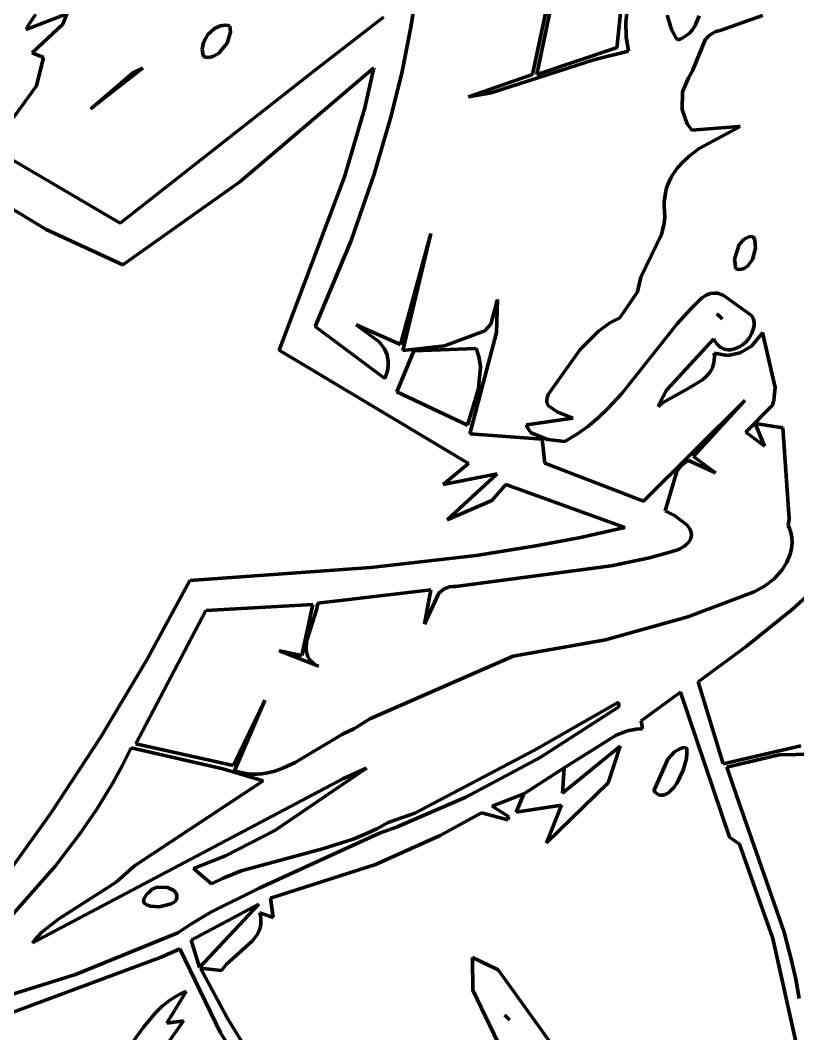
# Model space of a CAD drawing. Header units: millimetres. Extents: x 0 to 10.4, y 0 to 8.2.
# Drawn here: x 3.97 to 4.941, y 3.778 to 5.044 of the extents above; entities that cross this region are included whole.
import ezdxf

# ---------------------------------------------------------------- set-up
doc = ezdxf.new("R2010")
doc.units = ezdxf.units.MM
for name, color, linetype, lineweight in [('color#000000ff', 7, 'CONTINUOUS', 100), ('color#929292ff', 7, 'CONTINUOUS', 100), ('color#ffffffff', 7, 'CONTINUOUS', 100)]:
    doc.layers.add(name, color=color, linetype=linetype, lineweight=lineweight)

msp = doc.modelspace()

# ---------------------------------------------------------------- linework, layer by layer
at = {"layer": 'color#000000ff'}
for p, q in [((4.7155, 5.0132), (4.7242, 5.097)), ((4.4623, 5.0643), (4.4577, 5.0355)), ((4.6097, 4.9764), (4.6288, 5.0662)), ((4.6345, 5.0686), (4.6154, 4.9766)), ((4.7284, 5.0606), (4.7262, 5.042)), ((4.2201, 5.0374), (4.2261, 5.0382)), ((4.2261, 5.0382), (4.23, 5.0376)), ((4.3373, 4.9809), (4.4238, 5.048)), ((4.7262, 5.042), (4.7266, 5.0235)), ((4.7835, 5.0325), (4.778, 5.0504)), ((4.8179, 5.0498), (4.8129, 5.0376)), ((4.8443, 5.0314), (4.8968, 5.0503)), ((4.199, 5.0165), (4.2045, 5.0262)), ((4.2045, 5.0262), (4.2126, 5.0338)), ((4.2126, 5.0338), (4.2201, 5.0374)), ((4.2326, 5.0295), (4.2284, 5.0157)), ((4.23, 5.0376), (4.232, 5.0369)), ((4.232, 5.0369), (4.2326, 5.0295)), ((4.4577, 5.0355), (4.4465, 4.9783)), ((4.7887, 5.0227), (4.7835, 5.0325)), ((4.8053, 5.0277), (4.8002, 5.0238)), ((4.8095, 5.0323), (4.8053, 5.0277)), ((4.8129, 5.0376), (4.8095, 5.0323)), ((4.8301, 5.0249), (4.8341, 5.0278)), ((4.8341, 5.0278), (4.8388, 5.03)), ((4.8388, 5.03), (4.8443, 5.0314)), ((4.1973, 5.0082), (4.199, 5.0165)), ((4.2284, 5.0157), (4.2176, 5.0027)), ((4.7155, 5.0102), (4.7155, 5.0132)), ((4.7266, 5.0235), (4.7296, 5.0057)), ((4.7908, 5.0196), (4.7887, 5.0227)), ((4.7942, 5.0207), (4.7908, 5.0196)), ((4.7974, 5.0221), (4.7942, 5.0207)), ((4.8002, 5.0238), (4.7974, 5.0221)), ((4.8096, 4.9812), (4.8252, 5.0196)), ((4.8252, 5.0196), (4.8301, 5.0249)), ((4.198, 5.0022), (4.1973, 5.0082)), ((4.1995, 4.9984), (4.198, 5.0022)), ((4.2176, 5.0027), (4.2107, 4.9989)), ((4.6154, 4.9766), (4.7155, 5.0102)), ((4.7296, 5.0057), (4.6878, 4.9953)), ((4.2052, 4.9978), (4.1995, 4.9984)), ((4.2107, 4.9989), (4.2052, 4.9978)), ((4.6878, 4.9953), (4.558, 4.9535)), ((4.1231, 4.9844), (4.0583, 4.9337)), ((4.0583, 4.9337), (4.1103, 4.9779)), ((4.0949, 4.7907), (4.3373, 4.9809)), ((4.1103, 4.9779), (4.1231, 4.9844)), ((4.4118, 4.9849), (4.2442, 4.8422)), ((4.4003, 4.9347), (4.4118, 4.9849)), ((4.4465, 4.9783), (4.4327, 4.9217)), ((4.5297, 4.9484), (4.6097, 4.9764)), ((4.8047, 4.9724), (4.8096, 4.9812)), ((4.7971, 4.9547), (4.8047, 4.9724)), ((4.558, 4.9535), (4.5297, 4.9484)), ((4.7966, 4.9329), (4.7971, 4.9547)), ((3.8308, 4.9455), (4.0949, 4.7907)), ((4.375, 4.8485), (4.4003, 4.9347)), ((4.8031, 4.9149), (4.7966, 4.9329)), ((4.4327, 4.9217), (4.4122, 4.8518)), ((4.8089, 4.9071), (4.8031, 4.9149)), ((4.8671, 4.9114), (4.8089, 4.9071)), ((4.8181, 4.8838), (4.8692, 4.9115)), ((4.8692, 4.9115), (4.8671, 4.9114)), ((4.7978, 4.8673), (4.8054, 4.8743)), ((4.8054, 4.8743), (4.8181, 4.8838)), ((4.791, 4.8598), (4.7978, 4.8673)), ((4.2937, 4.632), (4.375, 4.8485)), ((4.4122, 4.8518), (4.3832, 4.7692)), ((4.7826, 4.8473), (4.7851, 4.8516)), ((4.7851, 4.8516), (4.791, 4.8598)), ((4.2442, 4.8422), (4.0985, 4.7386)), ((4.7769, 4.8332), (4.7785, 4.8381)), ((4.7785, 4.8381), (4.7804, 4.8428)), ((4.7804, 4.8428), (4.7826, 4.8473)), ((4.7749, 4.8229), (4.7757, 4.8282)), ((4.7757, 4.8282), (4.7769, 4.8332)), ((4.0024, 4.7828), (3.9484, 4.8158)), ((4.7744, 4.8174), (4.7749, 4.8229)), ((4.7744, 4.8118), (4.7744, 4.8174)), ((4.7748, 4.8058), (4.7744, 4.8118)), ((4.7744, 4.7906), (4.7751, 4.7981)), ((4.7751, 4.7981), (4.7748, 4.8058)), ((4.7707, 4.7765), (4.7744, 4.7906)), ((4.0985, 4.7386), (4.0024, 4.7828)), ((4.4451, 4.6392), (4.4827, 4.778)), ((4.4827, 4.778), (4.4479, 4.6316)), ((4.7452, 4.7231), (4.7707, 4.7765)), ((4.8799, 4.7737), (4.8739, 4.7707)), ((4.8852, 4.7739), (4.8799, 4.7737)), ((4.8875, 4.7693), (4.8852, 4.7739)), ((4.3832, 4.7692), (4.3384, 4.6616)), ((4.8679, 4.764), (4.8621, 4.7456)), ((4.8739, 4.7707), (4.8679, 4.764)), ((4.8884, 4.7596), (4.8875, 4.7693)), ((4.8845, 4.7455), (4.8884, 4.7596)), ((4.8621, 4.7456), (4.8636, 4.7335)), ((4.8741, 4.7342), (4.8786, 4.7374)), ((4.8786, 4.7374), (4.8845, 4.7455)), ((4.7416, 4.7088), (4.7452, 4.7231)), ((4.8636, 4.7335), (4.8673, 4.7328)), ((4.8673, 4.7328), (4.8708, 4.7331)), ((4.8708, 4.7331), (4.8741, 4.7342)), ((4.7187, 4.6725), (4.7411, 4.7051)), ((4.7411, 4.7051), (4.7416, 4.7088)), ((4.8221, 4.6979), (4.8197, 4.6958)), ((4.8245, 4.6996), (4.8221, 4.6979)), ((4.8268, 4.701), (4.8245, 4.6996)), ((4.8316, 4.7028), (4.8268, 4.701)), ((4.8363, 4.7035), (4.8316, 4.7028)), ((4.8409, 4.7032), (4.8363, 4.7035)), ((4.8479, 4.701), (4.8409, 4.7032)), ((4.8803, 4.6774), (4.8479, 4.701)), ((4.5577, 4.6646), (4.5659, 4.6955)), ((4.5659, 4.6955), (4.5648, 4.654)), ((4.8077, 4.6839), (4.7906, 4.6651)), ((4.8197, 4.6958), (4.8077, 4.6839)), ((4.7064, 4.6661), (4.7187, 4.6725)), ((4.8399, 4.6775), (4.8468, 4.6713)), ((4.8425, 4.6752), (4.8399, 4.6775)), ((4.8468, 4.6713), (4.8425, 4.6752)), ((4.8842, 4.6746), (4.8803, 4.6774)), ((4.8853, 4.6719), (4.8842, 4.6746)), ((4.886, 4.6691), (4.8853, 4.6719)), ((4.3384, 4.6616), (4.4254, 4.5969)), ((4.4183, 4.6426), (4.3895, 4.6636)), ((4.3895, 4.6636), (4.4451, 4.6392)), ((4.5501, 4.6562), (4.5577, 4.6646)), ((4.6916, 4.6555), (4.7064, 4.6661)), ((4.7906, 4.6651), (4.7213, 4.5779)), ((4.8855, 4.6578), (4.8864, 4.6634)), ((4.8864, 4.6662), (4.886, 4.6691)), ((4.8864, 4.6634), (4.8864, 4.6662)), ((4.4999, 4.6376), (4.5501, 4.6562)), ((4.5648, 4.654), (4.5317, 4.5278)), ((4.6693, 4.6328), (4.6916, 4.6555)), ((4.777, 4.5821), (4.8361, 4.6462)), ((4.8361, 4.6462), (4.8379, 4.643)), ((4.8766, 4.6427), (4.8804, 4.6473)), ((4.8804, 4.6473), (4.8834, 4.6523)), ((4.8954, 4.6515), (4.8831, 4.6373)), ((4.8834, 4.6523), (4.8855, 4.6578)), ((4.897, 4.654), (4.8954, 4.6515)), ((4.913, 4.5853), (4.897, 4.654)), ((4.4249, 4.6336), (4.4183, 4.6426)), ((4.4282, 4.6261), (4.4249, 4.6336)), ((4.4479, 4.6316), (4.4999, 4.6376)), ((4.5394, 4.634), (4.4616, 4.6312)), ((4.543, 4.6243), (4.5394, 4.634)), ((4.8379, 4.643), (4.8399, 4.6402)), ((4.8399, 4.6402), (4.842, 4.6379)), ((4.842, 4.6379), (4.8443, 4.636)), ((4.8443, 4.636), (4.8467, 4.6346)), ((4.8467, 4.6346), (4.8492, 4.6335)), ((4.8492, 4.6335), (4.8517, 4.6329)), ((4.8569, 4.6326), (4.8622, 4.6336)), ((4.8622, 4.6336), (4.8674, 4.6357)), ((4.8674, 4.6357), (4.8722, 4.6388)), ((4.8831, 4.6373), (4.8692, 4.6287)), ((4.8722, 4.6388), (4.8766, 4.6427)), ((4.5297, 4.4904), (4.2937, 4.632)), ((4.4298, 4.6181), (4.4282, 4.6261)), ((4.4616, 4.6312), (4.4404, 4.5802)), ((4.545, 4.6112), (4.543, 4.6243)), ((4.6295, 4.5768), (4.6693, 4.6328)), ((4.8537, 4.6256), (4.8366, 4.6282)), ((4.8366, 4.6282), (4.8369, 4.624)), ((4.8369, 4.624), (4.8368, 4.6202)), ((4.8517, 4.6329), (4.8543, 4.6326)), ((4.8692, 4.6287), (4.8537, 4.6256)), ((4.8543, 4.6326), (4.8569, 4.6326)), ((4.4288, 4.6064), (4.4298, 4.6124)), ((4.4298, 4.6124), (4.4298, 4.6181)), ((4.5422, 4.5844), (4.545, 4.6112)), ((4.8344, 4.6101), (4.8329, 4.6072)), ((4.8355, 4.6132), (4.8344, 4.6101)), ((4.8363, 4.6166), (4.8355, 4.6132)), ((4.8368, 4.6202), (4.8363, 4.6166)), ((4.4254, 4.5969), (4.4268, 4.6001)), ((4.4268, 4.6001), (4.4288, 4.6064)), ((4.8271, 4.5995), (4.8222, 4.5951)), ((4.8313, 4.6044), (4.8271, 4.5995)), ((4.8329, 4.6072), (4.8313, 4.6044)), ((4.5288, 4.5385), (4.5422, 4.5844)), ((4.804, 4.5843), (4.7722, 4.5665)), ((4.8222, 4.5951), (4.804, 4.5843)), ((4.9112, 4.5695), (4.913, 4.5853)), ((4.4404, 4.5802), (4.5288, 4.5385)), ((4.6275, 4.5694), (4.628, 4.5729)), ((4.628, 4.5729), (4.6295, 4.5768)), ((4.7213, 4.5779), (4.704, 4.5592)), ((4.7684, 4.5655), (4.777, 4.5821)), ((4.6278, 4.5663), (4.6275, 4.5694)), ((4.6297, 4.5624), (4.6278, 4.5663)), ((4.6406, 4.5549), (4.6297, 4.5624)), ((4.704, 4.5592), (4.6917, 4.5476)), ((4.7485, 4.4434), (4.8748, 4.5692)), ((4.7722, 4.5665), (4.7671, 4.5619)), ((4.7671, 4.5619), (4.7684, 4.5655)), ((4.8748, 4.5692), (4.8107, 4.4992)), ((4.8761, 4.5298), (4.9094, 4.5633)), ((4.9094, 4.5633), (4.9112, 4.5695)), ((4.6023, 4.539), (4.66, 4.547)), ((4.66, 4.547), (4.6406, 4.5549)), ((4.6917, 4.5476), (4.6787, 4.5368)), ((4.6039, 4.5341), (4.6023, 4.539)), ((4.6083, 4.5289), (4.6039, 4.5341)), ((4.6787, 4.5368), (4.6719, 4.5317)), ((4.9222, 4.5352), (4.8879, 4.5405)), ((4.8879, 4.5405), (4.8995, 4.5122)), ((4.9304, 4.4216), (4.9222, 4.5352)), ((4.5317, 4.5278), (4.6219, 4.5209)), ((4.6286, 4.5207), (4.6083, 4.5289)), ((4.6219, 4.5209), (4.625, 4.491)), ((4.65, 4.5182), (4.6286, 4.5207)), ((4.6575, 4.5224), (4.65, 4.5182)), ((4.6648, 4.5269), (4.6575, 4.5224)), ((4.6719, 4.5317), (4.6648, 4.5269)), ((4.8995, 4.5122), (4.8761, 4.5298)), ((4.8047, 4.4943), (4.8023, 4.4929)), ((4.8382, 4.4789), (4.8047, 4.4943)), ((4.8107, 4.4992), (4.8382, 4.4789)), ((4.4982, 4.4642), (4.5297, 4.4904)), ((4.625, 4.491), (4.7485, 4.4434)), ((4.796, 4.4881), (4.7899, 4.4805)), ((4.8023, 4.4929), (4.796, 4.4881)), ((4.5657, 4.4777), (4.4982, 4.4642)), ((4.5033, 4.4201), (4.5657, 4.4777)), ((4.7899, 4.4805), (4.7755, 4.4314)), ((4.5766, 4.4645), (4.5589, 4.4443)), ((4.7252, 4.4104), (4.5766, 4.4645)), ((4.5589, 4.4443), (4.5033, 4.4201)), ((4.7755, 4.4314), (4.7869, 4.4258)), ((4.7869, 4.4258), (4.8028, 4.4135)), ((4.9291, 4.4132), (4.9304, 4.4216)), ((4.6698, 4.398), (4.7252, 4.4104)), ((4.8028, 4.4135), (4.8065, 4.4082)), ((4.8065, 4.4082), (4.8079, 4.4045)), ((4.9307, 4.4095), (4.9291, 4.4132)), ((4.9319, 4.4059), (4.9307, 4.4095)), ((4.9335, 4.3986), (4.9319, 4.4059)), ((4.6141, 4.3875), (4.6698, 4.398)), ((4.8053, 4.3931), (4.8038, 4.3912)), ((4.8066, 4.395), (4.8053, 4.3931)), ((4.8074, 4.3969), (4.8066, 4.395)), ((4.8082, 4.4008), (4.8074, 4.3969)), ((4.8079, 4.4045), (4.8082, 4.4008)), ((4.9339, 4.3913), (4.9335, 4.3986)), ((4.5394, 4.3757), (4.6141, 4.3875)), ((4.7842, 4.3806), (4.7558, 4.3726)), ((4.7935, 4.3836), (4.7842, 4.3806)), ((4.7967, 4.3855), (4.7935, 4.3836)), ((4.7995, 4.3874), (4.7967, 4.3855)), ((4.8018, 4.3893), (4.7995, 4.3874)), ((4.8038, 4.3912), (4.8018, 4.3893)), ((4.9315, 4.3773), (4.9332, 4.3842)), ((4.9332, 4.3842), (4.9339, 4.3913)), ((4.4079, 4.3605), (4.5394, 4.3757)), ((4.7558, 4.3726), (4.7079, 4.3627)), ((4.9274, 4.3672), (4.9315, 4.3773)), ((4.1818, 4.3444), (4.4079, 4.3605)), ((4.7079, 4.3627), (4.5136, 4.3371)), ((4.9115, 4.3466), (4.9215, 4.3578)), ((4.9215, 4.3578), (4.9274, 4.3672)), ((4.9895, 4.3585), (4.9343, 4.3087)), ((4.1283, 4.2453), (4.1818, 4.3444)), ((4.8996, 4.3373), (4.9115, 4.3466)), ((4.4828, 4.3328), (4.3416, 4.3161)), ((4.4749, 4.2899), (4.4828, 4.3328)), ((4.4997, 4.3339), (4.493, 4.3286)), ((4.506, 4.3363), (4.4997, 4.3339)), ((4.5109, 4.337), (4.506, 4.3363)), ((4.5136, 4.3371), (4.5109, 4.337)), ((4.8834, 4.329), (4.8867, 4.3303)), ((4.8867, 4.3303), (4.8996, 4.3373)), ((4.493, 4.3286), (4.4749, 4.2899)), ((4.8037, 4.2989), (4.8834, 4.329)), ((4.2021, 4.3071), (4.1147, 4.1406)), ((4.3354, 4.3144), (4.2021, 4.3071)), ((4.3228, 4.2543), (4.3354, 4.3144)), ((4.3401, 4.3076), (4.3278, 4.2682)), ((4.3416, 4.3161), (4.3401, 4.3076)), ((4.9343, 4.3087), (4.8767, 4.2618)), ((4.701, 4.2705), (4.8037, 4.2989)), ((4.3278, 4.2682), (4.327, 4.2596)), ((4.5858, 4.25), (4.701, 4.2705)), ((4.3426, 4.2372), (4.2936, 4.2567)), ((4.2936, 4.2567), (4.322, 4.2508)), ((4.322, 4.2508), (4.3228, 4.2543)), ((4.327, 4.2596), (4.3276, 4.2543)), ((4.3276, 4.2543), (4.3293, 4.2493)), ((4.8767, 4.2618), (4.8167, 4.218)), ((4.0706, 4.1483), (4.1283, 4.2453)), ((4.3293, 4.2493), (4.3306, 4.247)), ((4.3306, 4.247), (4.3322, 4.2448)), ((4.3322, 4.2448), (4.3342, 4.2427)), ((4.3342, 4.2427), (4.3366, 4.2407)), ((4.3366, 4.2407), (4.3394, 4.2389)), ((4.4069, 4.1715), (4.5858, 4.25)), ((4.3394, 4.2389), (4.3426, 4.2372)), ((4.8167, 4.218), (4.8478, 4.1154)), ((4.7948, 4.2051), (4.7455, 4.1693)), ((4.8558, 4.0237), (4.7948, 4.2051)), ((4.2362, 4.1133), (4.2757, 4.1949)), ((4.2757, 4.1949), (4.2379, 4.1068)), ((4.7172, 4.1924), (4.6114, 4.132)), ((4.7174, 4.1865), (4.7172, 4.1924)), ((4.6193, 4.1232), (4.7174, 4.1865)), ((4.3876, 4.1597), (4.4069, 4.1715)), ((4.7455, 4.1693), (4.747, 4.1591)), ((4.3134, 4.117), (4.3725, 4.1526)), ((4.3725, 4.1526), (4.3876, 4.1597)), ((4.7283, 4.1565), (4.7143, 4.1513)), ((4.7393, 4.1587), (4.7283, 4.1565)), ((4.747, 4.1591), (4.7393, 4.1587)), ((4.0086, 4.0539), (4.0706, 4.1483)), ((4.1147, 4.1406), (4.2362, 4.1133)), ((4.7143, 4.1513), (4.6495, 4.1104)), ((4.1088, 4.1353), (4.0975, 4.1129)), ((4.223, 4.109), (4.1088, 4.1353)), ((4.6114, 4.132), (4.4627, 4.054)), ((4.7789, 4.1212), (4.7871, 4.1302)), ((4.7871, 4.1302), (4.7929, 4.1338)), ((4.7929, 4.1338), (4.7972, 4.1353)), ((4.7972, 4.1353), (4.8018, 4.1359)), ((4.8018, 4.1359), (4.8023, 4.1339)), ((4.8023, 4.1339), (4.8025, 4.1317)), ((4.8025, 4.1317), (4.8024, 4.1265)), ((4.8478, 4.1154), (4.9449, 4.1379)), ((4.9603, 4.1273), (4.9176, 4.1265)), ((4.2982, 4.1098), (4.3134, 4.117)), ((4.5265, 4.0739), (4.6193, 4.1232)), ((4.7611, 4.0817), (4.7789, 4.1212)), ((4.8015, 4.1206), (4.7979, 4.1076)), ((4.8024, 4.1265), (4.8015, 4.1206)), ((4.9176, 4.1265), (4.8523, 4.1114)), ((4.0975, 4.1129), (4.0854, 4.0909)), ((4.2734, 4.0941), (4.223, 4.109)), ((4.2379, 4.1068), (4.2438, 4.105)), ((4.2438, 4.105), (4.2496, 4.1037)), ((4.2496, 4.1037), (4.2553, 4.1028)), ((4.2553, 4.1028), (4.2609, 4.1025)), ((4.2609, 4.1025), (4.2665, 4.1025)), ((4.2665, 4.1025), (4.2719, 4.1029)), ((4.2719, 4.1029), (4.2773, 4.1036)), ((4.2773, 4.1036), (4.2826, 4.1048)), ((4.2826, 4.1048), (4.2879, 4.1062)), ((4.2879, 4.1062), (4.2982, 4.1098)), ((4.2882, 4.032), (4.4027, 4.1101)), ((4.4027, 4.1101), (4.373, 4.0968)), ((4.6495, 4.1104), (4.5988, 4.0778)), ((4.7979, 4.1076), (4.7903, 4.0918)), ((4.8523, 4.1114), (4.864, 4.077)), ((4.373, 4.0968), (3.9855, 3.8918)), ((4.0854, 4.0909), (4.0657, 4.0589)), ((4.113, 3.9879), (4.2734, 4.0941)), ((4.7903, 4.0918), (4.7866, 4.0864)), ((4.5988, 4.0778), (4.5596, 4.0627)), ((4.7632, 4.0795), (4.7611, 4.0817)), ((4.7654, 4.0779), (4.7632, 4.0795)), ((4.7676, 4.0769), (4.7654, 4.0779)), ((4.7698, 4.0763), (4.7676, 4.0769)), ((4.7719, 4.0762), (4.7698, 4.0763)), ((4.7741, 4.0766), (4.7719, 4.0762)), ((4.7763, 4.0774), (4.7741, 4.0766)), ((4.7784, 4.0785), (4.7763, 4.0774)), ((4.7806, 4.08), (4.7784, 4.0785)), ((4.7826, 4.0819), (4.7806, 4.08)), ((4.7866, 4.0864), (4.7826, 4.0819)), ((4.864, 4.077), (4.9241, 3.905)), ((4.4407, 4.0369), (4.5265, 4.0739)), ((3.9537, 3.9774), (4.0086, 4.0539)), ((4.0657, 4.0589), (4.0445, 4.0279)), ((4.4627, 4.054), (4.4297, 4.0422)), ((4.5462, 4.0544), (4.4947, 4.0257)), ((4.5792, 4.0455), (4.5462, 4.0544)), ((4.5596, 4.0627), (4.58, 4.0496)), ((4.4297, 4.0422), (4.4154, 4.0343)), ((4.58, 4.0496), (4.5792, 4.0455)), ((4.0445, 4.0279), (4.0143, 3.9879)), ((4.2265, 4.0005), (4.2882, 4.032)), ((4.2687, 3.9603), (4.4188, 4.0287)), ((4.4008, 4.0274), (4.3858, 4.0214)), ((4.4154, 4.0343), (4.4008, 4.0274)), ((4.4947, 4.0257), (4.4137, 3.9896)), ((4.4188, 4.0287), (4.4407, 4.0369)), ((4.3858, 4.0214), (4.3474, 4.0093)), ((4.8682, 4.015), (4.8558, 4.0237)), ((4.9099, 3.8972), (4.8682, 4.015)), ((4.1864, 3.9845), (4.2265, 4.0005)), ((4.3474, 4.0093), (4.2461, 3.9817)), ((4.0143, 3.9879), (3.8894, 3.8471)), ((4.0899, 3.9674), (4.113, 3.9879)), ((4.4137, 3.9896), (4.2825, 3.9478)), ((4.209, 3.9656), (4.1864, 3.9845)), ((4.2461, 3.9817), (4.2236, 3.9727)), ((4.0182, 3.9218), (4.0899, 3.9674)), ((4.2236, 3.9727), (4.209, 3.9656)), ((4.126, 3.9494), (4.1274, 3.9513)), ((4.1274, 3.9513), (4.1293, 3.9533)), ((4.1293, 3.9533), (4.1316, 3.9556)), ((4.1316, 3.9556), (4.1349, 3.9589)), ((4.1349, 3.9589), (4.1413, 3.9614)), ((4.1413, 3.9614), (4.1542, 3.961)), ((4.1542, 3.961), (4.1619, 3.9573)), ((4.1619, 3.9573), (4.1648, 3.954)), ((4.1648, 3.954), (4.1657, 3.9513)), ((4.1657, 3.9513), (4.1656, 3.9482)), ((4.208, 3.9301), (4.2687, 3.9603)), ((4.1243, 3.9445), (4.1245, 3.946)), ((4.1244, 3.9432), (4.1243, 3.9445)), ((4.1249, 3.942), (4.1244, 3.9432)), ((4.1245, 3.946), (4.1251, 3.9476)), ((4.1257, 3.9409), (4.1249, 3.942)), ((4.1251, 3.9476), (4.126, 3.9494)), ((4.128, 3.9392), (4.1257, 3.9409)), ((4.133, 3.9375), (4.128, 3.9392)), ((4.1438, 3.937), (4.133, 3.9375)), ((4.1588, 3.9404), (4.1438, 3.937)), ((4.1633, 3.9431), (4.1588, 3.9404)), ((4.1644, 3.9449), (4.1633, 3.9431)), ((4.1652, 3.9466), (4.1644, 3.9449)), ((4.1656, 3.9482), (4.1652, 3.9466)), ((4.2679, 3.9402), (4.1836, 3.8951)), ((4.1939, 3.8609), (4.2679, 3.9402)), ((4.2825, 3.9478), (4.2862, 3.9234)), ((4.183, 3.9151), (4.208, 3.9301)), ((4.2862, 3.9234), (4.2692, 3.9294)), ((4.2692, 3.9294), (4.2701, 3.9256)), ((4.2701, 3.9256), (4.2706, 3.9221)), ((3.9973, 3.9053), (4.0182, 3.9218)), ((4.1668, 3.9042), (4.183, 3.9151)), ((4.2701, 3.9124), (4.2684, 3.9068)), ((4.2706, 3.9155), (4.2701, 3.9124)), ((4.2706, 3.9221), (4.2707, 3.9187)), ((4.2707, 3.9187), (4.2706, 3.9155)), ((3.9883, 3.8954), (3.9973, 3.9053)), ((4.0392, 3.8523), (4.1668, 3.9042)), ((4.2658, 3.9016), (4.2604, 3.8945)), ((4.2684, 3.9068), (4.2658, 3.9016)), ((4.9241, 3.905), (4.9334, 3.8699)), ((3.9855, 3.8918), (3.9883, 3.8954)), ((4.1836, 3.8951), (4.1939, 3.8609)), ((4.2604, 3.8945), (4.2273, 3.8648)), ((4.9392, 3.7666), (4.9099, 3.8972)), ((4.1462, 3.874), (3.9386, 3.7971)), ((4.1696, 3.8842), (4.1462, 3.874)), ((4.2204, 3.7796), (4.1696, 3.8842)), ((4.2273, 3.8648), (4.2217, 3.8573)), ((4.9334, 3.8699), (4.9386, 3.8463)), ((3.9198, 3.8148), (4.0392, 3.8523)), ((4.2217, 3.8573), (4.1954, 3.8601)), ((4.1954, 3.8601), (4.2287, 3.7983)), ((4.9386, 3.8463), (4.9428, 3.8224)), ((4.2287, 3.7983), (4.28, 3.7143)), ((4.2486, 3.7353), (4.2204, 3.7796))]:
    msp.add_line(p, q, dxfattribs=at)
at = {"layer": 'color#929292ff'}
for p, q in [((3.9774, 5.0326), (4.0283, 5.0523)), ((3.9892, 5.0513), (3.9811, 5.039)), ((4.0283, 5.0523), (4.0234, 5.0393)), ((3.9811, 5.039), (3.9774, 5.0326)), ((4.0234, 5.0393), (3.985, 5.0035)), ((3.985, 5.0035), (3.9993, 4.9977)), ((3.9993, 4.9977), (3.9906, 4.9621)), ((3.9906, 4.9621), (3.9619, 4.9229)), ((4.6474, 4.0788), (4.7193, 4.1373)), ((4.7193, 4.1373), (4.7042, 4.0915)), ((4.5988, 4.0778), (4.6495, 4.1104)), ((4.6495, 4.1104), (4.6474, 4.0788)), ((4.7042, 4.0915), (4.6274, 4.0168)), ((4.5895, 4.055), (4.5988, 4.0778)), ((4.6462, 4.0637), (4.5895, 4.055)), ((4.6274, 4.0168), (4.6462, 4.0637)), ((4.5347, 3.8736), (4.5671, 3.8582)), ((4.5355, 3.8327), (4.5347, 3.8736)), ((4.5671, 3.8582), (4.6547, 3.7359)), ((4.1774, 3.8312), (4.1532, 3.7915)), ((4.1566, 3.8198), (4.1614, 3.8231)), ((4.1614, 3.8231), (4.1665, 3.8261)), ((4.1665, 3.8261), (4.1718, 3.8288)), ((4.1718, 3.8288), (4.1774, 3.8312)), ((4.627, 3.6417), (4.5355, 3.8327)), ((4.1392, 3.8046), (4.1475, 3.8126)), ((4.1475, 3.8126), (4.1566, 3.8198)), ((4.1241, 3.7866), (4.1392, 3.8046)), ((4.5753, 3.8014), (4.5811, 3.7955)), ((4.5811, 3.7955), (4.5753, 3.8014)), ((4.1739, 3.7942), (4.0676, 3.6438)), ((4.0786, 3.7236), (4.1241, 3.7866)), ((4.1532, 3.7915), (4.1739, 3.7942))]:
    msp.add_line(p, q, dxfattribs=at)
at = {"layer": 'color#ffffffff'}
for p, q in [((4.7242, 5.097), (4.7155, 5.0132)), ((4.4577, 5.0355), (4.4623, 5.0643)), ((4.6288, 5.0662), (4.6097, 4.9764)), ((4.6154, 4.9766), (4.6345, 5.0686)), ((4.0283, 5.0523), (3.9774, 5.0326)), ((3.9811, 5.039), (3.9892, 5.0513)), ((4.0234, 5.0393), (4.0283, 5.0523)), ((4.7262, 5.042), (4.7284, 5.0606)), ((3.9774, 5.0326), (3.9811, 5.039)), ((3.985, 5.0035), (4.0234, 5.0393)), ((4.2261, 5.0382), (4.2201, 5.0374)), ((4.23, 5.0376), (4.2261, 5.0382)), ((4.4238, 5.048), (4.3373, 4.9809)), ((4.7266, 5.0235), (4.7262, 5.042)), ((4.778, 5.0504), (4.7835, 5.0325)), ((4.8129, 5.0376), (4.8179, 5.0498)), ((4.8968, 5.0503), (4.8443, 5.0314)), ((4.2045, 5.0262), (4.199, 5.0165)), ((4.2126, 5.0338), (4.2045, 5.0262)), ((4.2201, 5.0374), (4.2126, 5.0338)), ((4.2284, 5.0157), (4.2326, 5.0295)), ((4.232, 5.0369), (4.23, 5.0376)), ((4.2326, 5.0295), (4.232, 5.0369)), ((4.4465, 4.9783), (4.4577, 5.0355)), ((4.7835, 5.0325), (4.7887, 5.0227)), ((4.8002, 5.0238), (4.8053, 5.0277)), ((4.8053, 5.0277), (4.8095, 5.0323)), ((4.8095, 5.0323), (4.8129, 5.0376)), ((4.8341, 5.0278), (4.8301, 5.0249)), ((4.8388, 5.03), (4.8341, 5.0278)), ((4.8443, 5.0314), (4.8388, 5.03)), ((4.199, 5.0165), (4.1973, 5.0082)), ((4.2176, 5.0027), (4.2284, 5.0157)), ((4.7155, 5.0132), (4.7155, 5.0102)), ((4.7296, 5.0057), (4.7266, 5.0235)), ((4.7887, 5.0227), (4.7908, 5.0196)), ((4.7908, 5.0196), (4.7942, 5.0207)), ((4.7942, 5.0207), (4.7974, 5.0221)), ((4.7974, 5.0221), (4.8002, 5.0238)), ((4.8252, 5.0196), (4.8096, 4.9812)), ((4.8301, 5.0249), (4.8252, 5.0196)), ((3.9993, 4.9977), (3.985, 5.0035)), ((4.1973, 5.0082), (4.198, 5.0022)), ((4.198, 5.0022), (4.1995, 4.9984)), ((4.2107, 4.9989), (4.2176, 5.0027)), ((4.7155, 5.0102), (4.6154, 4.9766)), ((4.6878, 4.9953), (4.7296, 5.0057)), ((3.9906, 4.9621), (3.9993, 4.9977)), ((4.1995, 4.9984), (4.2052, 4.9978)), ((4.2052, 4.9978), (4.2107, 4.9989)), ((4.558, 4.9535), (4.6878, 4.9953)), ((4.0583, 4.9337), (4.1231, 4.9844)), ((4.1103, 4.9779), (4.0583, 4.9337)), ((4.3373, 4.9809), (4.0949, 4.7907)), ((4.1231, 4.9844), (4.1103, 4.9779)), ((4.2442, 4.8422), (4.4118, 4.9849)), ((4.4118, 4.9849), (4.4003, 4.9347)), ((4.4327, 4.9217), (4.4465, 4.9783)), ((4.6097, 4.9764), (4.5297, 4.9484)), ((4.8096, 4.9812), (4.8047, 4.9724)), ((4.8047, 4.9724), (4.7971, 4.9547)), ((3.9619, 4.9229), (3.9906, 4.9621)), ((4.5297, 4.9484), (4.558, 4.9535)), ((4.7971, 4.9547), (4.7966, 4.9329)), ((4.0949, 4.7907), (3.8308, 4.9455)), ((4.4003, 4.9347), (4.375, 4.8485)), ((4.7966, 4.9329), (4.8031, 4.9149)), ((4.4122, 4.8518), (4.4327, 4.9217)), ((4.8031, 4.9149), (4.8089, 4.9071)), ((4.8089, 4.9071), (4.8671, 4.9114)), ((4.8692, 4.9115), (4.8181, 4.8838)), ((4.8671, 4.9114), (4.8692, 4.9115)), ((4.8054, 4.8743), (4.7978, 4.8673)), ((4.8181, 4.8838), (4.8054, 4.8743)), ((4.7978, 4.8673), (4.791, 4.8598)), ((4.375, 4.8485), (4.2937, 4.632)), ((4.3832, 4.7692), (4.4122, 4.8518)), ((4.7851, 4.8516), (4.7826, 4.8473)), ((4.791, 4.8598), (4.7851, 4.8516)), ((4.0985, 4.7386), (4.2442, 4.8422)), ((4.7785, 4.8381), (4.7769, 4.8332)), ((4.7804, 4.8428), (4.7785, 4.8381)), ((4.7826, 4.8473), (4.7804, 4.8428)), ((4.7757, 4.8282), (4.7749, 4.8229)), ((4.7769, 4.8332), (4.7757, 4.8282)), ((3.9484, 4.8158), (4.0024, 4.7828)), ((4.7749, 4.8229), (4.7744, 4.8174)), ((4.7744, 4.8174), (4.7744, 4.8118)), ((4.7744, 4.8118), (4.7748, 4.8058)), ((4.7751, 4.7981), (4.7744, 4.7906)), ((4.7748, 4.8058), (4.7751, 4.7981)), ((4.7744, 4.7906), (4.7707, 4.7765)), ((4.0024, 4.7828), (4.0985, 4.7386)), ((4.4827, 4.778), (4.4451, 4.6392)), ((4.4479, 4.6316), (4.4827, 4.778)), ((4.7707, 4.7765), (4.7452, 4.7231)), ((4.8739, 4.7707), (4.8799, 4.7737)), ((4.8799, 4.7737), (4.8852, 4.7739)), ((4.8852, 4.7739), (4.8875, 4.7693)), ((4.3384, 4.6616), (4.3832, 4.7692)), ((4.8621, 4.7456), (4.8679, 4.764)), ((4.8679, 4.764), (4.8739, 4.7707)), ((4.8875, 4.7693), (4.8884, 4.7596)), ((4.8884, 4.7596), (4.8845, 4.7455)), ((4.8636, 4.7335), (4.8621, 4.7456)), ((4.8786, 4.7374), (4.8741, 4.7342)), ((4.8845, 4.7455), (4.8786, 4.7374)), ((4.7452, 4.7231), (4.7416, 4.7088)), ((4.8673, 4.7328), (4.8636, 4.7335)), ((4.8708, 4.7331), (4.8673, 4.7328)), ((4.8741, 4.7342), (4.8708, 4.7331)), ((4.7411, 4.7051), (4.7187, 4.6725)), ((4.7416, 4.7088), (4.7411, 4.7051)), ((4.8197, 4.6958), (4.8221, 4.6979)), ((4.8221, 4.6979), (4.8245, 4.6996)), ((4.8245, 4.6996), (4.8268, 4.701)), ((4.8268, 4.701), (4.8316, 4.7028)), ((4.8316, 4.7028), (4.8363, 4.7035)), ((4.8363, 4.7035), (4.8409, 4.7032)), ((4.8409, 4.7032), (4.8479, 4.701)), ((4.8479, 4.701), (4.8803, 4.6774)), ((4.5659, 4.6955), (4.5577, 4.6646)), ((4.5648, 4.654), (4.5659, 4.6955)), ((4.7906, 4.6651), (4.8077, 4.6839)), ((4.8077, 4.6839), (4.8197, 4.6958)), ((4.7187, 4.6725), (4.7064, 4.6661)), ((4.8399, 4.6775), (4.8425, 4.6752)), ((4.8468, 4.6713), (4.8399, 4.6775)), ((4.8425, 4.6752), (4.8468, 4.6713)), ((4.8803, 4.6774), (4.8842, 4.6746)), ((4.8842, 4.6746), (4.8853, 4.6719)), ((4.8853, 4.6719), (4.886, 4.6691)), ((4.4254, 4.5969), (4.3384, 4.6616)), ((4.4451, 4.6392), (4.3895, 4.6636)), ((4.3895, 4.6636), (4.4183, 4.6426)), ((4.5577, 4.6646), (4.5501, 4.6562)), ((4.7064, 4.6661), (4.6916, 4.6555)), ((4.7213, 4.5779), (4.7906, 4.6651)), ((4.8864, 4.6634), (4.8855, 4.6578)), ((4.886, 4.6691), (4.8864, 4.6662)), ((4.8864, 4.6662), (4.8864, 4.6634)), ((4.5501, 4.6562), (4.4999, 4.6376)), ((4.5317, 4.5278), (4.5648, 4.654)), ((4.6916, 4.6555), (4.6693, 4.6328)), ((4.8361, 4.6462), (4.777, 4.5821)), ((4.8379, 4.643), (4.8361, 4.6462)), ((4.8804, 4.6473), (4.8766, 4.6427)), ((4.8834, 4.6523), (4.8804, 4.6473)), ((4.8831, 4.6373), (4.8954, 4.6515)), ((4.8855, 4.6578), (4.8834, 4.6523)), ((4.8954, 4.6515), (4.897, 4.654)), ((4.897, 4.654), (4.913, 4.5853)), ((4.4183, 4.6426), (4.4249, 4.6336)), ((4.4249, 4.6336), (4.4282, 4.6261)), ((4.4999, 4.6376), (4.4479, 4.6316)), ((4.4616, 4.6312), (4.5394, 4.634)), ((4.5394, 4.634), (4.543, 4.6243)), ((4.8399, 4.6402), (4.8379, 4.643)), ((4.842, 4.6379), (4.8399, 4.6402)), ((4.8443, 4.636), (4.842, 4.6379)), ((4.8467, 4.6346), (4.8443, 4.636)), ((4.8492, 4.6335), (4.8467, 4.6346)), ((4.8517, 4.6329), (4.8492, 4.6335)), ((4.8622, 4.6336), (4.8569, 4.6326)), ((4.8674, 4.6357), (4.8622, 4.6336)), ((4.8722, 4.6388), (4.8674, 4.6357)), ((4.8692, 4.6287), (4.8831, 4.6373)), ((4.8766, 4.6427), (4.8722, 4.6388)), ((4.2937, 4.632), (4.5297, 4.4904)), ((4.4282, 4.6261), (4.4298, 4.6181)), ((4.4404, 4.5802), (4.4616, 4.6312)), ((4.543, 4.6243), (4.545, 4.6112)), ((4.6693, 4.6328), (4.6295, 4.5768)), ((4.8369, 4.624), (4.8366, 4.6282)), ((4.8366, 4.6282), (4.8537, 4.6256)), ((4.8368, 4.6202), (4.8369, 4.624)), ((4.8543, 4.6326), (4.8517, 4.6329)), ((4.8537, 4.6256), (4.8692, 4.6287)), ((4.8569, 4.6326), (4.8543, 4.6326)), ((4.4298, 4.6124), (4.4288, 4.6064)), ((4.4298, 4.6181), (4.4298, 4.6124)), ((4.545, 4.6112), (4.5422, 4.5844)), ((4.8329, 4.6072), (4.8344, 4.6101)), ((4.8344, 4.6101), (4.8355, 4.6132)), ((4.8355, 4.6132), (4.8363, 4.6166)), ((4.8363, 4.6166), (4.8368, 4.6202)), ((4.4268, 4.6001), (4.4254, 4.5969)), ((4.4288, 4.6064), (4.4268, 4.6001)), ((4.8222, 4.5951), (4.8271, 4.5995)), ((4.8271, 4.5995), (4.8313, 4.6044)), ((4.8313, 4.6044), (4.8329, 4.6072)), ((4.5422, 4.5844), (4.5288, 4.5385)), ((4.7722, 4.5665), (4.804, 4.5843)), ((4.804, 4.5843), (4.8222, 4.5951)), ((4.913, 4.5853), (4.9112, 4.5695)), ((4.5288, 4.5385), (4.4404, 4.5802)), ((4.628, 4.5729), (4.6275, 4.5694)), ((4.6295, 4.5768), (4.628, 4.5729)), ((4.704, 4.5592), (4.7213, 4.5779)), ((4.777, 4.5821), (4.7684, 4.5655)), ((4.6275, 4.5694), (4.6278, 4.5663)), ((4.6278, 4.5663), (4.6297, 4.5624)), ((4.6297, 4.5624), (4.6406, 4.5549)), ((4.6917, 4.5476), (4.704, 4.5592)), ((4.8748, 4.5692), (4.7485, 4.4434)), ((4.7671, 4.5619), (4.7722, 4.5665)), ((4.7684, 4.5655), (4.7671, 4.5619)), ((4.8107, 4.4992), (4.8748, 4.5692)), ((4.9094, 4.5633), (4.8761, 4.5298)), ((4.9112, 4.5695), (4.9094, 4.5633)), ((4.66, 4.547), (4.6023, 4.539)), ((4.6406, 4.5549), (4.66, 4.547)), ((4.6787, 4.5368), (4.6917, 4.5476)), ((4.6023, 4.539), (4.6039, 4.5341)), ((4.6039, 4.5341), (4.6083, 4.5289)), ((4.6719, 4.5317), (4.6787, 4.5368)), ((4.8995, 4.5122), (4.8879, 4.5405)), ((4.8879, 4.5405), (4.9222, 4.5352)), ((4.9222, 4.5352), (4.9304, 4.4216)), ((4.6219, 4.5209), (4.5317, 4.5278)), ((4.6083, 4.5289), (4.6286, 4.5207)), ((4.625, 4.491), (4.6219, 4.5209)), ((4.6286, 4.5207), (4.65, 4.5182)), ((4.65, 4.5182), (4.6575, 4.5224)), ((4.6575, 4.5224), (4.6648, 4.5269)), ((4.6648, 4.5269), (4.6719, 4.5317)), ((4.8761, 4.5298), (4.8995, 4.5122)), ((4.8023, 4.4929), (4.8047, 4.4943)), ((4.8047, 4.4943), (4.8382, 4.4789)), ((4.8382, 4.4789), (4.8107, 4.4992)), ((4.5297, 4.4904), (4.4982, 4.4642)), ((4.7485, 4.4434), (4.625, 4.491)), ((4.7899, 4.4805), (4.796, 4.4881)), ((4.796, 4.4881), (4.8023, 4.4929)), ((4.4982, 4.4642), (4.5657, 4.4777)), ((4.5657, 4.4777), (4.5033, 4.4201)), ((4.7755, 4.4314), (4.7899, 4.4805)), ((4.5589, 4.4443), (4.5766, 4.4645)), ((4.5766, 4.4645), (4.7252, 4.4104)), ((4.5033, 4.4201), (4.5589, 4.4443)), ((4.7869, 4.4258), (4.7755, 4.4314)), ((4.8028, 4.4135), (4.7869, 4.4258)), ((4.9304, 4.4216), (4.9291, 4.4132)), ((4.7252, 4.4104), (4.6698, 4.398)), ((4.8065, 4.4082), (4.8028, 4.4135)), ((4.8079, 4.4045), (4.8065, 4.4082)), ((4.9291, 4.4132), (4.9307, 4.4095)), ((4.9307, 4.4095), (4.9319, 4.4059)), ((4.9319, 4.4059), (4.9335, 4.3986)), ((4.6698, 4.398), (4.6141, 4.3875)), ((4.8038, 4.3912), (4.8053, 4.3931)), ((4.8053, 4.3931), (4.8066, 4.395)), ((4.8066, 4.395), (4.8074, 4.3969)), ((4.8074, 4.3969), (4.8082, 4.4008)), ((4.8082, 4.4008), (4.8079, 4.4045)), ((4.9335, 4.3986), (4.9339, 4.3913)), ((4.6141, 4.3875), (4.5394, 4.3757)), ((4.7558, 4.3726), (4.7842, 4.3806)), ((4.7842, 4.3806), (4.7935, 4.3836)), ((4.7935, 4.3836), (4.7967, 4.3855)), ((4.7967, 4.3855), (4.7995, 4.3874)), ((4.7995, 4.3874), (4.8018, 4.3893)), ((4.8018, 4.3893), (4.8038, 4.3912)), ((4.9332, 4.3842), (4.9315, 4.3773)), ((4.9339, 4.3913), (4.9332, 4.3842)), ((4.5394, 4.3757), (4.4079, 4.3605)), ((4.7079, 4.3627), (4.7558, 4.3726)), ((4.9315, 4.3773), (4.9274, 4.3672)), ((4.4079, 4.3605), (4.1818, 4.3444)), ((4.5136, 4.3371), (4.7079, 4.3627)), ((4.9215, 4.3578), (4.9115, 4.3466)), ((4.9274, 4.3672), (4.9215, 4.3578)), ((4.9343, 4.3087), (4.9895, 4.3585)), ((4.1818, 4.3444), (4.1283, 4.2453)), ((4.9115, 4.3466), (4.8996, 4.3373)), ((4.3416, 4.3161), (4.4828, 4.3328)), ((4.4828, 4.3328), (4.4749, 4.2899)), ((4.493, 4.3286), (4.4997, 4.3339)), ((4.4997, 4.3339), (4.506, 4.3363)), ((4.506, 4.3363), (4.5109, 4.337)), ((4.5109, 4.337), (4.5136, 4.3371)), ((4.8867, 4.3303), (4.8834, 4.329)), ((4.8996, 4.3373), (4.8867, 4.3303)), ((4.4749, 4.2899), (4.493, 4.3286)), ((4.8834, 4.329), (4.8037, 4.2989)), ((4.1147, 4.1406), (4.2021, 4.3071)), ((4.2021, 4.3071), (4.3354, 4.3144)), ((4.3354, 4.3144), (4.3228, 4.2543)), ((4.3278, 4.2682), (4.3401, 4.3076)), ((4.3401, 4.3076), (4.3416, 4.3161)), ((4.8767, 4.2618), (4.9343, 4.3087)), ((4.8037, 4.2989), (4.701, 4.2705)), ((4.327, 4.2596), (4.3278, 4.2682)), ((4.701, 4.2705), (4.5858, 4.25)), ((4.322, 4.2508), (4.2936, 4.2567)), ((4.2936, 4.2567), (4.3426, 4.2372)), ((4.3228, 4.2543), (4.322, 4.2508)), ((4.3276, 4.2543), (4.327, 4.2596)), ((4.3293, 4.2493), (4.3276, 4.2543)), ((4.8167, 4.218), (4.8767, 4.2618)), ((4.1283, 4.2453), (4.0706, 4.1483)), ((4.3306, 4.247), (4.3293, 4.2493)), ((4.3322, 4.2448), (4.3306, 4.247)), ((4.3342, 4.2427), (4.3322, 4.2448)), ((4.3366, 4.2407), (4.3342, 4.2427)), ((4.3394, 4.2389), (4.3366, 4.2407)), ((4.5858, 4.25), (4.4069, 4.1715)), ((4.3426, 4.2372), (4.3394, 4.2389)), ((4.8478, 4.1154), (4.8167, 4.218)), ((4.7455, 4.1693), (4.7948, 4.2051)), ((4.7948, 4.2051), (4.8558, 4.0237)), ((4.2757, 4.1949), (4.2362, 4.1133)), ((4.2379, 4.1068), (4.2757, 4.1949)), ((4.6114, 4.132), (4.7172, 4.1924)), ((4.7172, 4.1924), (4.7174, 4.1865)), ((4.7174, 4.1865), (4.6193, 4.1232)), ((4.4069, 4.1715), (4.3876, 4.1597)), ((4.747, 4.1591), (4.7455, 4.1693)), ((4.3725, 4.1526), (4.3134, 4.117)), ((4.3876, 4.1597), (4.3725, 4.1526)), ((4.7143, 4.1513), (4.7283, 4.1565)), ((4.7283, 4.1565), (4.7393, 4.1587)), ((4.7393, 4.1587), (4.747, 4.1591)), ((4.0706, 4.1483), (4.0086, 4.0539)), ((4.2362, 4.1133), (4.1147, 4.1406)), ((4.6495, 4.1104), (4.7143, 4.1513)), ((4.0975, 4.1129), (4.1088, 4.1353)), ((4.1088, 4.1353), (4.223, 4.109)), ((4.4627, 4.054), (4.6114, 4.132)), ((4.7193, 4.1373), (4.6474, 4.0788)), ((4.7042, 4.0915), (4.7193, 4.1373)), ((4.7871, 4.1302), (4.7789, 4.1212)), ((4.7929, 4.1338), (4.7871, 4.1302)), ((4.7972, 4.1353), (4.7929, 4.1338)), ((4.8018, 4.1359), (4.7972, 4.1353)), ((4.8023, 4.1339), (4.8018, 4.1359)), ((4.8025, 4.1317), (4.8023, 4.1339)), ((4.8024, 4.1265), (4.8025, 4.1317)), ((4.9449, 4.1379), (4.8478, 4.1154)), ((4.9176, 4.1265), (4.9603, 4.1273)), ((4.3134, 4.117), (4.2982, 4.1098)), ((4.6193, 4.1232), (4.5265, 4.0739)), ((4.7789, 4.1212), (4.7611, 4.0817)), ((4.7979, 4.1076), (4.8015, 4.1206)), ((4.8015, 4.1206), (4.8024, 4.1265)), ((4.8523, 4.1114), (4.9176, 4.1265)), ((4.0854, 4.0909), (4.0975, 4.1129)), ((4.223, 4.109), (4.2734, 4.0941)), ((4.2438, 4.105), (4.2379, 4.1068)), ((4.2496, 4.1037), (4.2438, 4.105)), ((4.2553, 4.1028), (4.2496, 4.1037)), ((4.2609, 4.1025), (4.2553, 4.1028)), ((4.2665, 4.1025), (4.2609, 4.1025)), ((4.2719, 4.1029), (4.2665, 4.1025)), ((4.2773, 4.1036), (4.2719, 4.1029)), ((4.2826, 4.1048), (4.2773, 4.1036)), ((4.2879, 4.1062), (4.2826, 4.1048)), ((4.2982, 4.1098), (4.2879, 4.1062)), ((4.4027, 4.1101), (4.2882, 4.032)), ((4.373, 4.0968), (4.4027, 4.1101)), ((4.6474, 4.0788), (4.6495, 4.1104)), ((4.7903, 4.0918), (4.7979, 4.1076)), ((4.864, 4.077), (4.8523, 4.1114)), ((3.9855, 3.8918), (4.373, 4.0968)), ((4.0657, 4.0589), (4.0854, 4.0909)), ((4.2734, 4.0941), (4.113, 3.9879)), ((4.6274, 4.0168), (4.7042, 4.0915)), ((4.7866, 4.0864), (4.7903, 4.0918)), ((4.5596, 4.0627), (4.5988, 4.0778)), ((4.5988, 4.0778), (4.5895, 4.055)), ((4.7611, 4.0817), (4.7632, 4.0795)), ((4.7632, 4.0795), (4.7654, 4.0779)), ((4.7654, 4.0779), (4.7676, 4.0769)), ((4.7676, 4.0769), (4.7698, 4.0763)), ((4.7698, 4.0763), (4.7719, 4.0762)), ((4.7719, 4.0762), (4.7741, 4.0766)), ((4.7741, 4.0766), (4.7763, 4.0774)), ((4.7763, 4.0774), (4.7784, 4.0785)), ((4.7784, 4.0785), (4.7806, 4.08)), ((4.7806, 4.08), (4.7826, 4.0819)), ((4.7826, 4.0819), (4.7866, 4.0864)), ((4.9241, 3.905), (4.864, 4.077)), ((4.5265, 4.0739), (4.4407, 4.0369)), ((4.5895, 4.055), (4.6462, 4.0637)), ((4.6462, 4.0637), (4.6274, 4.0168)), ((4.0086, 4.0539), (3.9537, 3.9774)), ((4.0445, 4.0279), (4.0657, 4.0589)), ((4.4297, 4.0422), (4.4627, 4.054)), ((4.4947, 4.0257), (4.5462, 4.0544)), ((4.5462, 4.0544), (4.5792, 4.0455)), ((4.58, 4.0496), (4.5596, 4.0627)), ((4.4154, 4.0343), (4.4297, 4.0422)), ((4.5792, 4.0455), (4.58, 4.0496)), ((4.0143, 3.9879), (4.0445, 4.0279)), ((4.2882, 4.032), (4.2265, 4.0005)), ((4.4188, 4.0287), (4.2687, 3.9603)), ((4.3858, 4.0214), (4.4008, 4.0274)), ((4.4008, 4.0274), (4.4154, 4.0343)), ((4.4137, 3.9896), (4.4947, 4.0257)), ((4.4407, 4.0369), (4.4188, 4.0287)), ((4.3474, 4.0093), (4.3858, 4.0214)), ((4.8558, 4.0237), (4.8682, 4.015)), ((4.8682, 4.015), (4.9099, 3.8972)), ((4.2265, 4.0005), (4.1864, 3.9845)), ((4.2461, 3.9817), (4.3474, 4.0093)), ((3.8894, 3.8471), (4.0143, 3.9879)), ((4.113, 3.9879), (4.0899, 3.9674)), ((4.2825, 3.9478), (4.4137, 3.9896)), ((4.1864, 3.9845), (4.209, 3.9656)), ((4.2236, 3.9727), (4.2461, 3.9817)), ((4.0899, 3.9674), (4.0182, 3.9218)), ((4.209, 3.9656), (4.2236, 3.9727)), ((4.1274, 3.9513), (4.126, 3.9494)), ((4.1293, 3.9533), (4.1274, 3.9513)), ((4.1316, 3.9556), (4.1293, 3.9533)), ((4.1349, 3.9589), (4.1316, 3.9556)), ((4.1413, 3.9614), (4.1349, 3.9589)), ((4.1542, 3.961), (4.1413, 3.9614)), ((4.1619, 3.9573), (4.1542, 3.961)), ((4.1648, 3.954), (4.1619, 3.9573)), ((4.1657, 3.9513), (4.1648, 3.954)), ((4.1656, 3.9482), (4.1657, 3.9513)), ((4.2687, 3.9603), (4.208, 3.9301)), ((4.1245, 3.946), (4.1243, 3.9445)), ((4.1243, 3.9445), (4.1244, 3.9432)), ((4.1244, 3.9432), (4.1249, 3.942)), ((4.1251, 3.9476), (4.1245, 3.946)), ((4.1249, 3.942), (4.1257, 3.9409)), ((4.126, 3.9494), (4.1251, 3.9476)), ((4.1257, 3.9409), (4.128, 3.9392)), ((4.128, 3.9392), (4.133, 3.9375)), ((4.133, 3.9375), (4.1438, 3.937)), ((4.1438, 3.937), (4.1588, 3.9404)), ((4.1588, 3.9404), (4.1633, 3.9431)), ((4.1633, 3.9431), (4.1644, 3.9449)), ((4.1644, 3.9449), (4.1652, 3.9466)), ((4.1652, 3.9466), (4.1656, 3.9482)), ((4.1836, 3.8951), (4.2679, 3.9402)), ((4.2679, 3.9402), (4.1939, 3.8609)), ((4.2862, 3.9234), (4.2825, 3.9478)), ((4.208, 3.9301), (4.183, 3.9151)), ((4.2701, 3.9256), (4.2692, 3.9294)), ((4.2692, 3.9294), (4.2862, 3.9234)), ((4.2706, 3.9221), (4.2701, 3.9256)), ((4.0182, 3.9218), (3.9973, 3.9053)), ((4.183, 3.9151), (4.1668, 3.9042)), ((4.2684, 3.9068), (4.2701, 3.9124)), ((4.2701, 3.9124), (4.2706, 3.9155)), ((4.2707, 3.9187), (4.2706, 3.9221)), ((4.2706, 3.9155), (4.2707, 3.9187)), ((3.9973, 3.9053), (3.9883, 3.8954)), ((4.1668, 3.9042), (4.0392, 3.8523)), ((4.2604, 3.8945), (4.2658, 3.9016)), ((4.2658, 3.9016), (4.2684, 3.9068)), ((4.9334, 3.8699), (4.9241, 3.905)), ((3.9883, 3.8954), (3.9855, 3.8918)), ((4.1939, 3.8609), (4.1836, 3.8951)), ((4.2273, 3.8648), (4.2604, 3.8945)), ((4.9099, 3.8972), (4.9392, 3.7666)), ((3.9386, 3.7971), (4.1462, 3.874)), ((4.1462, 3.874), (4.1696, 3.8842)), ((4.1696, 3.8842), (4.2204, 3.7796)), ((4.5671, 3.8582), (4.5347, 3.8736)), ((4.5347, 3.8736), (4.5355, 3.8327)), ((4.2217, 3.8573), (4.2273, 3.8648)), ((4.9386, 3.8463), (4.9334, 3.8699)), ((4.0392, 3.8523), (3.9198, 3.8148)), ((4.2287, 3.7983), (4.1954, 3.8601)), ((4.1954, 3.8601), (4.2217, 3.8573)), ((4.6547, 3.7359), (4.5671, 3.8582)), ((4.9428, 3.8224), (4.9386, 3.8463)), ((4.1532, 3.7915), (4.1774, 3.8312)), ((4.1614, 3.8231), (4.1566, 3.8198)), ((4.1665, 3.8261), (4.1614, 3.8231)), ((4.1718, 3.8288), (4.1665, 3.8261)), ((4.1774, 3.8312), (4.1718, 3.8288)), ((4.5355, 3.8327), (4.627, 3.6417)), ((4.1475, 3.8126), (4.1392, 3.8046)), ((4.1566, 3.8198), (4.1475, 3.8126)), ((4.1392, 3.8046), (4.1241, 3.7866)), ((4.28, 3.7143), (4.2287, 3.7983)), ((4.5753, 3.8014), (4.5811, 3.7955)), ((4.5811, 3.7955), (4.5753, 3.8014)), ((4.0676, 3.6438), (4.1739, 3.7942)), ((4.1241, 3.7866), (4.0786, 3.7236)), ((4.1739, 3.7942), (4.1532, 3.7915)), ((4.2204, 3.7796), (4.2486, 3.7353))]:
    msp.add_line(p, q, dxfattribs=at)

doc.saveas('drawing.dxf')
